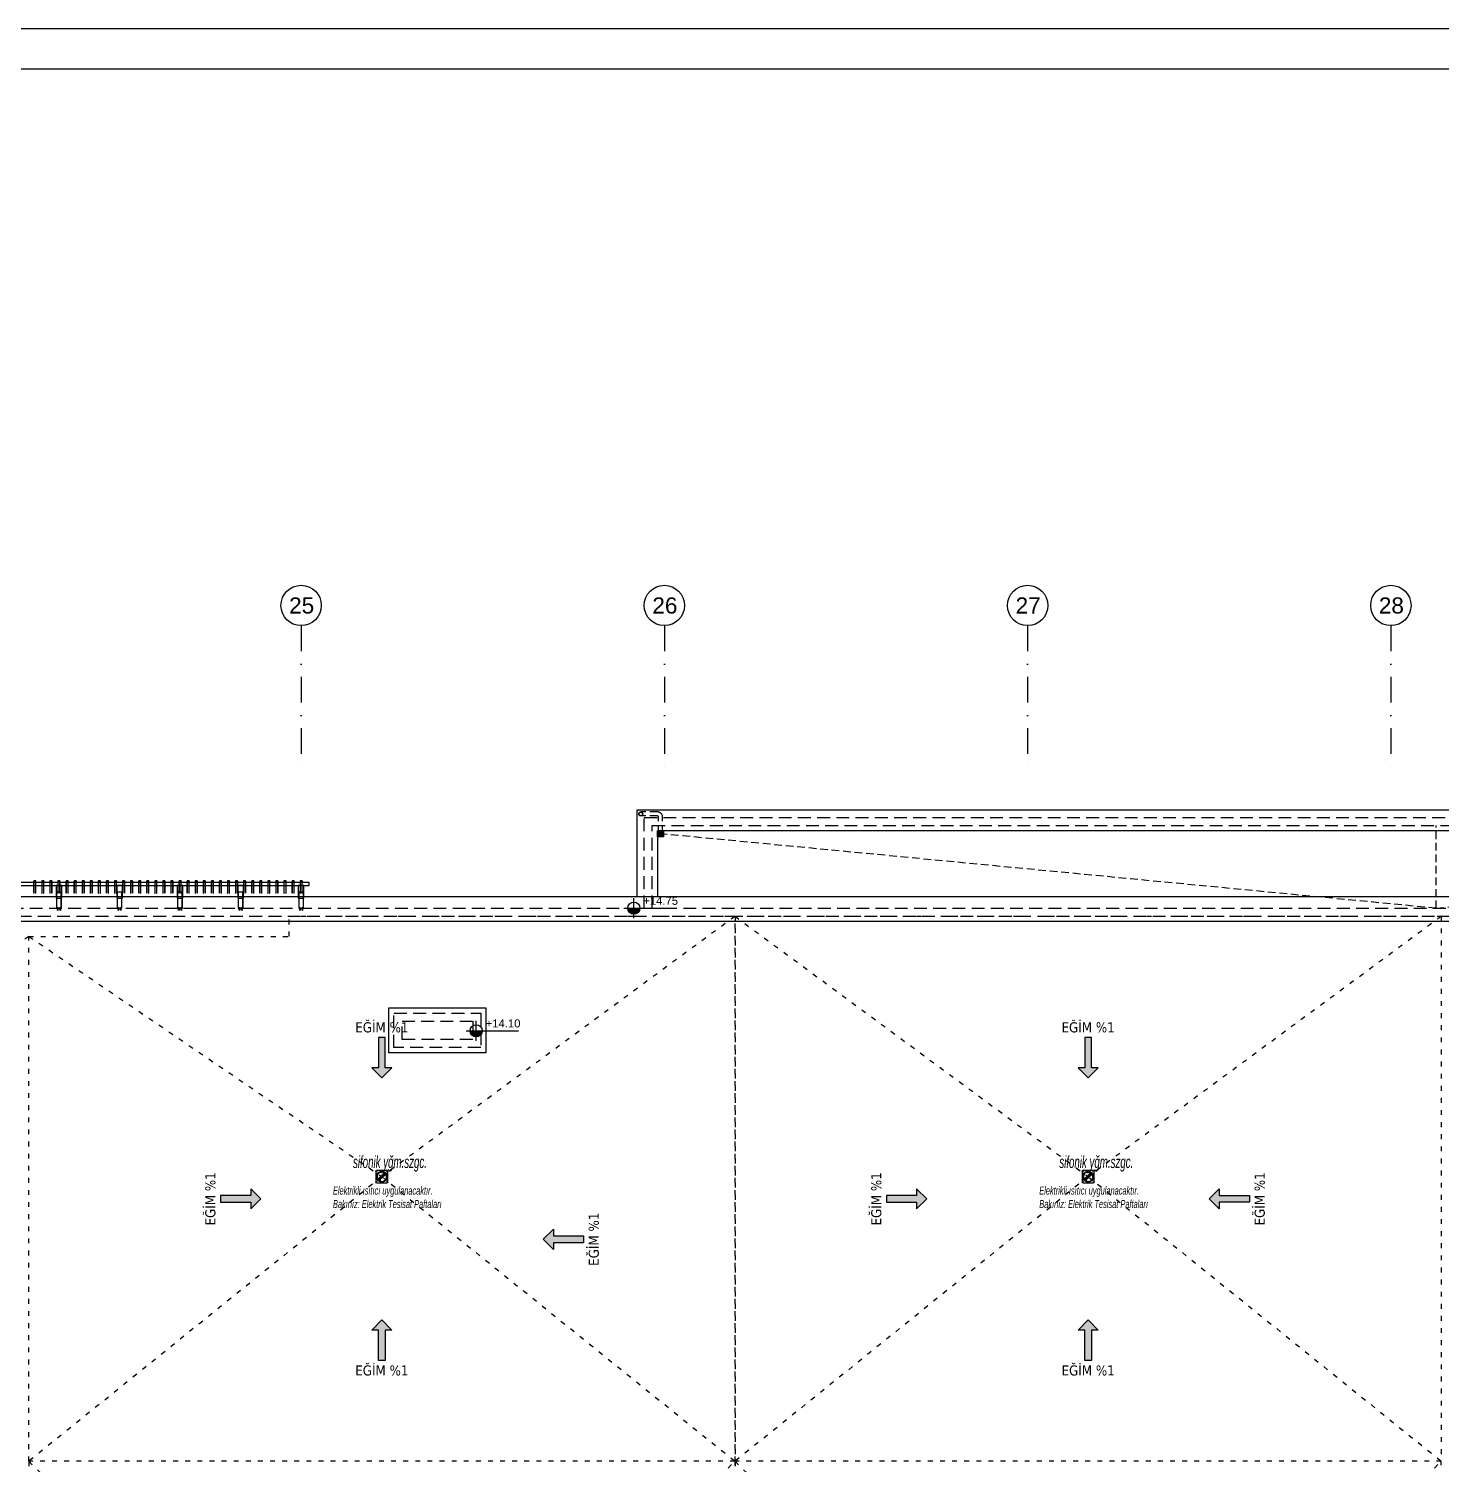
# Model space of a CAD drawing. Header units: centimetres. Extents: x 372964 to 529194, y 28783 to 59011.
# Drawn here: x 395525 to 399025, y 35455 to 39011 of the extents above; entities that cross this region are included whole.
import ezdxf
from ezdxf.enums import TextEntityAlignment as Align

# ---------------------------------------------------------------- set-up
doc = ezdxf.new("R2010")
doc.units = ezdxf.units.CM
for name, pattern in [('( Hidden )', [0.375, 0.25, -0.125]), ('ACAD_ISO03W100', [30, 12, -18]), ('DASHDOT', [25.4, 12.7, -6.35, 0, -6.35]), ('HIDDEN', [9.525, 6.35, -3.175])]:
    doc.linetypes.add(name, pattern=pattern)
doc.layers.get('0').update_dxf_attribs({"lineweight": 9})
for name, color, linetype, lineweight in [('0-KRCN-MİMARİ-220526', 8, 'Continuous', 9), ('0-KRCN-SHT-YAZI-ÇAP-PİSSU', 41, 'Continuous', 30), ('0-KRCN-Z-ANTET', 71, 'Continuous', 30), ('GEB-BEZUG', 8, 'Continuous', 25)]:
    doc.layers.add(name, color=color, linetype=linetype, lineweight=lineweight)
for name, color, linetype in [('AS_GOR', 8, 'Continuous'), ('AS_OLC_AKS', 8, 'Continuous'), ('AS_PRFL_CELIK', 8, 'Continuous'), ('AS_SMB_KOT', 8, 'Continuous'), ('AS_TA_HIDDEN', 8, 'HIDDEN'), ('AS_TES_SUZGEC', 171, 'Continuous'), ('AS_YAZI_EGIM', 8, 'Continuous')]:
    doc.layers.add(name, color=color, linetype=linetype)
doc.styles.add('_yazı-50', font='arial.ttf')
doc.styles.add('TAHOMA', font='tahoma.ttf')
doc.styles.add('ÇAP-2', font='ARIALNBI.TTF')

# ---------------------------------------------------------------- blocks, each defined once
blk = doc.blocks.new('axis baloon')
blk.add_circle((0, 0), 50)
at = {"style": '_yazı-50'}
blk.add_attdef('AXE', text='', height=40, dxfattribs=at).set_placement((0, 0), align=Align.MIDDLE_CENTER)
blk = doc.blocks.new('Aks_P')
at = {"layer": 'AS_OLC_AKS', "linetype": 'DASHDOT', "ltscale": 5}
for points in [[(18120, 750), (18120, 400)], [(19020, 750), (19020, 400)], [(19920, 750), (19920, 400)], [(20820, 750), (20820, 400)]]:
    blk.add_lwpolyline(points, dxfattribs=at)
at = {"layer": 'AS_OLC_AKS'}
ref = blk.add_blockref('axis baloon', (18120, 800), dxfattribs=at)
ref.add_attrib('AXE', '25', dxfattribs={"layer": '0', "height": 40, "style": '_yazı-50'}).set_placement((18121.3, 800), align=Align.MIDDLE_CENTER)
ref = blk.add_blockref('axis baloon', (19020, 800), dxfattribs=at)
ref.add_attrib('AXE', '26', dxfattribs={"layer": '0', "height": 40, "style": '_yazı-50'}).set_placement((19021.3, 800), align=Align.MIDDLE_CENTER)
ref = blk.add_blockref('axis baloon', (19920, 800), dxfattribs=at)
ref.add_attrib('AXE', '27', dxfattribs={"layer": '0', "height": 40, "style": '_yazı-50'}).set_placement((19921.3, 800), align=Align.MIDDLE_CENTER)
ref = blk.add_blockref('axis baloon', (20820, 800), dxfattribs=at)
ref.add_attrib('AXE', '28', dxfattribs={"layer": '0', "height": 40, "style": '_yazı-50'}).set_placement((20821.3, 800), align=Align.MIDDLE_CENTER)
blk = doc.blocks.new('celik dikey profil 8x14')
at = {"layer": 'AS_PRFL_CELIK', "transparency": 33554687}
h = blk.add_hatch(dxfattribs=at)
h.set_pattern_fill('STEEL', color=256, scale=0.1, angle=-90)
h.set_pattern_definition([(315, (-91390.32118, 487457.80356), (0.22450640303, 0.22450640303), []), (315, (-91390.16243, 487457.80356), (0.22450640303, 0.22450640303), [])])
h.paths.add_polyline_path([(2, -26.5), (2.5, -26.5), (2.5, 3.5), (-2.5, 3.5), (-2.5, -26.5), (-2, -26.5), (-2, 3), (2, 3)])
at = {"layer": 'AS_PRFL_CELIK'}
blk.add_lwpolyline([(2, -26.5), (2.5, -26.5), (2.5, 3.5), (-2.5, 3.5), (-2.5, -26.5), (-2, -26.5), (-2, 3), (2, 3)], close=True, dxfattribs=at)
blk = doc.blocks.new('celik yatay tasiyici')
at = {"layer": 'AS_PRFL_CELIK'}
blk.add_line((-6, 0.5), (6, 0.5), dxfattribs=at)
for points in [[(7, 56), (-7, 56), (-7, 25), (7, 25)], [(-6, 0), (6, 0), (6, 40), (-6, 40)], [(-2, 0.5), (-4, 0.5), (-4, 0.7), (-2, 0.7)], [(-2.3, 0.7), (-3.7, 0.7), (-3.7, 1.5), (-2.3, 1.5)], [(-2.5, 0.5), (-2.5, -4.5), (-3.5, -4.5), (-3.5, 0.5)], [(4, 0.5), (2, 0.5), (2, 0.7), (4, 0.7)], [(3.7, 0.7), (2.3, 0.7), (2.3, 1.5), (3.7, 1.5)], [(3.5, 0.5), (3.5, -4.5), (2.5, -4.5), (2.5, 0.5)]]:
    blk.add_lwpolyline(points, close=True, dxfattribs=at)
blk.add_lwpolyline([(5.5, 0.5), (5.5, 40)], dxfattribs=at)
at = {"layer": 'AS_PRFL_CELIK', "linetype": '( Hidden )'}
for points in [[(-3, 2.5), (-3, -6.5)], [(3, 2.5), (3, -6.5)]]:
    blk.add_lwpolyline(points, dxfattribs=at)
blk = doc.blocks.new('celik cephe sistem plan')
at = {"layer": 'AS_PRFL_CELIK'}
blk.add_lwpolyline([(-20, 64), (-20, 56), (3620, 56), (3620, 64)], close=True, dxfattribs=at)
for name, p in [('celik dikey profil 8x14', (2940, 64)), ('celik dikey profil 8x14', (2960, 64)), ('celik dikey profil 8x14', (2980, 64)), ('celik yatay tasiyici', (3000, 0)), ('celik dikey profil 8x14', (3000, 64)), ('celik dikey profil 8x14', (3020, 64)), ('celik dikey profil 8x14', (3040, 64)), ('celik dikey profil 8x14', (3060, 64)), ('celik dikey profil 8x14', (3080, 64)), ('celik dikey profil 8x14', (3100, 64)), ('celik dikey profil 8x14', (3120, 64)), ('celik dikey profil 8x14', (3140, 64)), ('celik yatay tasiyici', (3150, 0)), ('celik dikey profil 8x14', (3160, 64)), ('celik dikey profil 8x14', (3180, 64)), ('celik dikey profil 8x14', (3200, 64)), ('celik dikey profil 8x14', (3220, 64)), ('celik dikey profil 8x14', (3240, 64)), ('celik dikey profil 8x14', (3260, 64)), ('celik dikey profil 8x14', (3280, 64)), ('celik yatay tasiyici', (3300, 0)), ('celik dikey profil 8x14', (3300, 64)), ('celik dikey profil 8x14', (3320, 64)), ('celik dikey profil 8x14', (3340, 64)), ('celik dikey profil 8x14', (3360, 64)), ('celik dikey profil 8x14', (3380, 64)), ('celik dikey profil 8x14', (3400, 64)), ('celik dikey profil 8x14', (3420, 64)), ('celik dikey profil 8x14', (3440, 64)), ('celik yatay tasiyici', (3450, 0)), ('celik dikey profil 8x14', (3460, 64)), ('celik dikey profil 8x14', (3480, 64)), ('celik dikey profil 8x14', (3500, 64)), ('celik dikey profil 8x14', (3520, 64)), ('celik dikey profil 8x14', (3540, 64)), ('celik dikey profil 8x14', (3560, 64)), ('celik dikey profil 8x14', (3580, 64)), ('celik yatay tasiyici', (3600, 0)), ('celik dikey profil 8x14', (3600, 64))]:
    blk.add_blockref(name, p, dxfattribs=at)
blk = doc.blocks.new('STR_R')
at = {"layer": 'AS_TA_HIDDEN', "linetype": 'HIDDEN', "ltscale": 5}
for points in [[(18850, 50), (18850, 275), (22775, 275), (22775, -750), (22550, -750)], [(18870, 50), (18870, 255), (22755, 255), (22755, -730), (22550, -730)], [(13840, -225), (14375, -225), (14375, 50), (22550, 50)], [(13840, -245), (14395, -245), (14395, 30), (22530, 30), (22530, -1320)]]:
    blk.add_lwpolyline(points, dxfattribs=at)
for points in [[(18230, -210), (18445, -210), (18445, -295), (18230, -295)], [(18250, -230), (18425, -230), (18425, -275), (18250, -275)]]:
    blk.add_lwpolyline(points, close=True, dxfattribs=at)
at = {"layer": 'AS_PRFL_CELIK'}
blk.add_blockref('celik cephe sistem plan', (14400, 50), dxfattribs=at)
blk = doc.blocks.new('OPK-03-1_RD')
at = {"layer": 'AS_GOR'}
for points in [[(22578, -768), (22793, -768), (22793, 293), (18832, 293), (18832, 78)], [(22578, -717), (22742, -717), (22742, 242), (18883, 242), (18883, 78)], [(22578, -1295), (22578, 78), (14347, 78), (14347, -197), (13868, -197)], [(22517, -1295), (22517, 17), (14408, 17), (14408, -258), (13868, -258)]]:
    blk.add_lwpolyline(points, dxfattribs=at)
blk.add_lwpolyline([(18217, -197), (18458, -197), (18458, -308), (18217, -308)], close=True, dxfattribs=at)
blk.add_blockref('STR_R', (0, 0))
at = {"layer": 'AS_OLC_AKS'}
blk.add_blockref('Aks_P', (-120, 0), dxfattribs=at)
blk = doc.blocks.new('Einfügepunkt')
at = {"layer": 'GEB-BEZUG'}
for p, q in [((-1, -1), (1, 1)), ((-1, 1), (1, -1))]:
    blk.add_line(p, q, dxfattribs=at)
blk = doc.blocks.new('sifonik-suzgec')
at = {"layer": 'AS_TES_SUZGEC', "ltscale": 25}
for p, q in [((-15, 13), (-13, 15)), ((-15, 13), (-15, -13)), ((-12.9, 0.2), (-13.1, 0)), ((13, 15), (-13, 15)), ((-12.9, 0.2), (-12.2, 0.2)), ((-12.4, 3.5), (-12.6, 3.4)), ((-12.6, 3.4), (-12.5, 3.2)), ((-12.6, 3.4), (-11.9, 3.2)), ((-12.5, 3.2), (-11.8, 3)), ((-12.4, 3.5), (-11.7, 3.3)), ((-12.3, 0), (-12.2, 0.2)), ((-12.2, 0.2), (-11.8, 0.2)), ((-11.9, 3.2), (-11.7, 3.3)), ((-11.8, 3), (-11.9, 3.2)), ((-11.4, 2.9), (-11.8, 3)), ((-11.7, 3.3), (-11.3, 3.2)), ((-10.5, 1.6), (-11.7, 1.7)), ((-11.7, 1.4), (-10.6, 1.2)), ((-11.1, 6.6), (-11.3, 6.5)), ((-11.3, 6.5), (-11.3, 6.3)), ((-11.3, 6.5), (-10.7, 6.2)), ((-11.3, 6.3), (-10.6, 5.9)), ((-11.1, 6.6), (-10.4, 6.2)), ((-11, 4.3), (-9.9, 3.9)), ((-9.8, 4.2), (-10.8, 4.7)), ((-10.7, 6.2), (-10.4, 6.2)), ((-10.6, 5.9), (-10.7, 6.2)), ((-10.3, 5.7), (-10.6, 5.9)), ((-10.6, 1.2), (-10.5, 1.6)), ((-10.4, 6.2), (-10.1, 6.1)), ((-9.9, 3.9), (-9.8, 4.2)), ((-9.5, 7), (-8.5, 6.3)), ((-8.3, 6.6), (-9.3, 7.3)), ((-9.2, 9.2), (-9.2, 9)), ((-9, 9.2), (-9.2, 9.2)), ((-9.2, 9.2), (-8.7, 8.7)), ((-9.2, 9), (-8.7, 8.5)), ((-9, 9.2), (-8.5, 8.7)), ((-8.7, 8.7), (-8.5, 8.7)), ((-8.7, 8.5), (-8.7, 8.7)), ((-8.5, 8.2), (-8.7, 8.5)), ((-8.5, 8.7), (-8.2, 8.5)), ((-8.5, 6.3), (-8.3, 6.6)), ((-7.3, 9.3), (-6.6, 8.3)), ((-6.3, 8.5), (-7, 9.5)), ((-6.5, 11.3), (-6.6, 11.1)), ((-6.6, 11.1), (-6.2, 10.4)), ((-6.6, 8.3), (-6.3, 8.5)), ((-6.5, 11.3), (-6.2, 10.7)), ((-6.3, 11.3), (-6.5, 11.3)), ((-6.3, 11.3), (-5.9, 10.6)), ((-6.2, 10.7), (-5.9, 10.6)), ((-6.2, 10.4), (-6.2, 10.7)), ((-6.1, 10.1), (-6.2, 10.4)), ((-5.9, 10.6), (-5.7, 10.3)), ((-4.7, 10.8), (-4.2, 9.8)), ((-3.9, 9.9), (-4.3, 11)), ((-4.2, 9.8), (-3.9, 9.9)), ((-3.4, 12.6), (-3.5, 12.4)), ((-3.5, 12.4), (-3.3, 11.7)), ((-3.4, 12.6), (-3.2, 11.9)), ((-3.2, 12.5), (-3.4, 12.6)), ((-3.3, 11.7), (-3.2, 11.9)), ((-3.2, 11.3), (-3.3, 11.7)), ((-0.6, 0.6), (-3.3, -1.2)), ((-3.3, -1.3), (-0.5, 0.5)), ((-3.2, 12.5), (-3, 11.8)), ((-3.2, 11.9), (-3, 11.8)), ((-3, 11.8), (-2.9, 11.4)), ((-1.7, 11.7), (-1.6, 10.5)), ((-1.6, 10.5), (-1.2, 10.6)), ((-1.2, 10.6), (-1.4, 11.7)), ((1.8, 4.2), (-0.6, 0.6)), ((-0.6, 0.6), (-0.5, 0.5)), ((-0.5, 0.5), (1.8, 4.1)), ((-0.5, 0.5), (0, 0)), ((0, 13.1), (-0.2, 12.9)), ((-0.2, 12.9), (-0.2, 12.2)), ((-0.2, 12.2), (0, 12.3)), ((-0.2, 11.8), (-0.2, 12.2)), ((0, 13.1), (0, 12.3)), ((0.2, 12.9), (0, 13.1)), ((0, 12.3), (0.2, 12.2)), ((0, 0), (2.6, 2.6)), ((0, 0), (0, 0.2)), ((0.2, 12.9), (0.2, 12.2)), ((0.2, 12.2), (0.2, 11.8)), ((3.3, 1.3), (0.5, -0.5)), ((0.6, -0.6), (3.3, 1.2)), ((1.4, 11.7), (1.2, 10.6)), ((1.2, 10.6), (1.6, 10.5)), ((1.6, 10.5), (1.7, 11.7)), ((1.9, 4.3), (1.8, 4.2)), ((1.8, 4.2), (1.8, 4.1)), ((1.8, 4.2), (1.8, 4.2)), ((1.8, 4.1), (1.8, 4.2)), ((2.6, 2.6), (1.8, 4.2)), ((1.8, 4.1), (2.6, 2.6)), ((3.8, 7.3), (1.9, 4.3)), ((1.9, 4.3), (3.9, 7.2)), ((1.9, 4.2), (1.9, 4.3)), ((1.9, 4.3), (1.9, 4.2)), ((1.9, 4.3), (1.9, 4.3)), ((2.7, 2.7), (1.9, 4.3)), ((1.9, 4.2), (2.7, 2.7)), ((2.6, 2.6), (2.6, 2.6)), ((2.6, 2.6), (2.6, 2.6)), ((2.6, 2.6), (3.3, 1.3)), ((3.3, 1.3), (2.6, 2.6)), ((2.7, 2.7), (7.7, 7.7)), ((2.7, 2.7), (2.7, 2.7)), ((2.7, 2.7), (2.7, 2.7)), ((2.7, 2.7), (3.4, 1.4)), ((3.4, 1.4), (2.7, 2.7)), ((2.9, 11.4), (3, 11.8)), ((3.2, 12.5), (3, 11.8)), ((3, 11.8), (3.2, 11.9)), ((3.4, 12.6), (3.2, 11.9)), ((3.4, 12.6), (3.2, 12.5)), ((3.2, 11.9), (3.3, 11.7)), ((3.3, 11.7), (3.2, 11.3)), ((3.5, 12.4), (3.3, 11.7)), ((3.3, 1.2), (3.5, 1.3)), ((3.3, 1.3), (3.3, 1.3)), ((3.3, 1.2), (3.3, 1.3)), ((3.3, 1.3), (3.3, 1.2)), ((3.5, 12.4), (3.4, 12.6)), ((7.2, 3.9), (3.4, 1.4)), ((3.4, 1.4), (3.4, 1.4)), ((3.5, 1.3), (3.4, 1.4)), ((3.4, 1.4), (3.5, 1.3)), ((3.5, 1.3), (7.3, 3.8)), ((3.8, 7.3), (4.1, 7.7)), ((4.3, 11), (3.9, 9.9)), ((3.9, 9.9), (4.2, 9.8)), ((4.1, 7.7), (5.7, 10.3)), ((4.2, 9.8), (4.7, 10.8)), ((5.7, 10.3), (5.9, 10.5)), ((6.3, 11.3), (5.9, 10.5)), ((5.9, 10.5), (6.1, 10.6)), ((6.5, 11.3), (6.1, 10.6)), ((6.1, 10.6), (6.2, 10.3)), ((6.2, 10.3), (6.1, 10.1)), ((6.6, 11.1), (6.2, 10.3)), ((6.5, 11.3), (6.3, 11.3)), ((6.6, 11.1), (6.5, 11.3)), ((6.6, 9.8), (6.8, 9.9)), ((7.2, 9.3), (7.4, 9.5)), ((7.7, 4.1), (7.3, 3.8)), ((7.7, 9.2), (7.6, 9.1)), ((7.7, 7.7), (8.6, 8.6)), ((7.7, 4.1), (10.3, 5.7)), ((10.3, 5.8), (7.9, 4.3)), ((8.2, 8.5), (8.4, 8.6)), ((9, 9.2), (8.4, 8.6)), ((8.4, 8.6), (8.6, 8.6)), ((8.6, 8.4), (8.5, 8.2)), ((9.2, 9.2), (8.6, 8.6)), ((9.2, 9), (8.6, 8.4)), ((8.6, 8.6), (8.6, 8.4)), ((9.2, 9.2), (9, 9.2)), ((9.1, 7.6), (9.2, 7.7)), ((9.2, 9), (9.2, 9.2)), ((9.3, 7.2), (9.5, 7.4)), ((9.9, 6.8), (9.8, 6.6)), ((10.1, 6.1), (10.3, 6.2)), ((11.1, 6.6), (10.3, 6.2)), ((10.3, 6.2), (10.6, 6.1)), ((10.5, 6), (10.3, 5.8)), ((10.3, 5.7), (10.5, 5.9)), ((10.3, 5.8), (10.3, 5.7)), ((11.3, 6.3), (10.5, 5.9)), ((10.6, 6.1), (10.5, 6)), ((10.5, 5.9), (10.5, 6)), ((11.3, 6.5), (10.6, 6.1)), ((11.3, 6.5), (11.1, 6.6)), ((11.3, 6.3), (11.3, 6.5)), ((11.7, 3.3), (11.3, 3.2)), ((11.4, 2.9), (11.8, 3)), ((12.4, 3.5), (11.7, 3.3)), ((11.9, 3.2), (11.7, 3.3)), ((11.8, 3), (11.9, 3.2)), ((12.5, 3.2), (11.8, 3)), ((12.2, 0.2), (11.8, 0.2)), ((12.6, 3.4), (11.9, 3.2)), ((12.3, 0), (12.2, 0.2)), ((12.9, 0.2), (12.2, 0.2)), ((12.6, 3.4), (12.4, 3.5)), ((12.5, 3.2), (12.6, 3.4)), ((13.1, 0), (12.9, 0.2)), ((13, 15), (15, 13)), ((15, -13), (15, 13)), ((-13, -15), (-15, -13)), ((-13.1, 0), (-12.9, -0.2)), ((-13.1, 0), (-12.3, 0)), ((-13, -15), (13, -15)), ((-12.9, -0.2), (-12.2, -0.2)), ((-12.5, -3.2), (-12.6, -3.4)), ((-12.6, -3.4), (-11.9, -3.2)), ((-12.6, -3.4), (-12.4, -3.5)), ((-12.5, -3.2), (-11.8, -3)), ((-12.4, -3.5), (-11.7, -3.3)), ((-12.2, -0.2), (-12.3, 0)), ((-11.8, -0.2), (-12.2, -0.2)), ((-11.9, -3.2), (-11.8, -3)), ((-11.7, -3.3), (-11.9, -3.2)), ((-11.8, -3), (-11.4, -2.9)), ((-10.6, -1.2), (-11.7, -1.4)), ((-11.7, -1.7), (-10.5, -1.6)), ((-11.3, -3.2), (-11.7, -3.3)), ((-11.3, -6.3), (-10.5, -5.9)), ((-11.3, -6.5), (-10.6, -6.1)), ((-11.3, -6.3), (-11.3, -6.5)), ((-11.3, -6.5), (-11.1, -6.6)), ((-11.1, -6.6), (-10.3, -6.2)), ((-9.9, -3.9), (-11, -4.3)), ((-10.8, -4.7), (-9.8, -4.2)), ((-10.5, -1.6), (-10.6, -1.2)), ((-10.6, -6.1), (-10.5, -5.9)), ((-10.3, -6.2), (-10.6, -6.1)), ((-10.5, -5.9), (-10.3, -5.7)), ((-10.3, -5.7), (-7.7, -4.1)), ((-10.1, -6.1), (-10.3, -6.2)), ((-9.8, -4.2), (-9.9, -3.9)), ((-9.9, -6.8), (-9.8, -6.6)), ((-9.3, -7.2), (-9.5, -7.4)), ((-9.1, -7.6), (-9.2, -7.7)), ((-9.2, -9), (-8.6, -8.4)), ((-9.2, -9.2), (-8.6, -8.6)), ((-9.2, -9), (-9.2, -9.2)), ((-9.2, -9.2), (-9, -9.2)), ((-9, -9.2), (-8.4, -8.6)), ((-8.6, -8.6), (-7.7, -7.7)), ((-8.6, -8.4), (-8.5, -8.2)), ((-8.6, -8.6), (-8.6, -8.4)), ((-8.4, -8.6), (-8.6, -8.6)), ((-8.2, -8.5), (-8.4, -8.6)), ((-7.7, -7.7), (-2.7, -2.7)), ((-7.7, -4.1), (-7.3, -3.8)), ((-7.7, -9.2), (-7.6, -9.1)), ((-7.2, -9.3), (-7.4, -9.5)), ((-3.5, -1.3), (-7.3, -3.8)), ((-7.3, -3.9), (-3.4, -1.4)), ((-6.6, -9.8), (-6.8, -9.9)), ((-6.6, -11.1), (-6.2, -10.3)), ((-6.6, -11.1), (-6.5, -11.3)), ((-6.5, -11.3), (-6.1, -10.6)), ((-6.5, -11.3), (-6.3, -11.3)), ((-6.3, -11.3), (-5.9, -10.5)), ((-6.2, -10.3), (-6.1, -10.1)), ((-6.1, -10.6), (-6.2, -10.3)), ((-6, -10.5), (-6.1, -10.6)), ((-5.8, -10.3), (-6, -10.5)), ((-6, -10.5), (-5.9, -10.5)), ((-5.9, -10.5), (-5.7, -10.3)), ((-4.3, -7.9), (-5.8, -10.3)), ((-5.7, -10.3), (-5.8, -10.3)), ((-5.7, -10.3), (-4.1, -7.7)), ((-3.8, -7.3), (-4.1, -7.7)), ((-1.9, -4.3), (-3.9, -7.3)), ((-3.8, -7.3), (-1.9, -4.3)), ((-3.3, -1.2), (-3.5, -1.3)), ((-3.5, -1.3), (-3.4, -1.4)), ((-3.4, -1.4), (-3.5, -1.3)), ((-3.5, -12.4), (-3.3, -11.7)), ((-3.5, -12.4), (-3.4, -12.6)), ((-3.4, -1.4), (-3.4, -1.4)), ((-2.7, -2.7), (-3.4, -1.4)), ((-3.4, -1.4), (-2.7, -2.7)), ((-3.4, -12.6), (-3.2, -11.9)), ((-3.4, -12.6), (-3.2, -12.5)), ((-3.3, -1.3), (-3.3, -1.2)), ((-3.3, -1.2), (-3.3, -1.3)), ((-3.3, -1.3), (-3.3, -1.3)), ((-2.6, -2.6), (-3.3, -1.3)), ((-3.3, -1.3), (-2.6, -2.6)), ((-3.2, -11.3), (-3.3, -11.7)), ((-3.3, -11.7), (-3.2, -11.9)), ((-3.2, -11.9), (-3, -11.8)), ((-3.2, -12.5), (-3, -11.8)), ((-3, -11.8), (-2.9, -11.4)), ((-2.7, -2.7), (-2.7, -2.7)), ((-2.7, -2.7), (-1.9, -4.3)), ((-1.9, -4.2), (-2.7, -2.7)), ((-2.7, -2.7), (-2.7, -2.7)), ((-2.6, -2.6), (0, 0)), ((-2.6, -2.6), (-2.6, -2.6)), ((-2.6, -2.6), (-1.8, -4.2)), ((-1.8, -4.1), (-2.6, -2.6)), ((-2.6, -2.6), (-2.6, -2.6)), ((-1.9, -4.3), (-1.8, -4.2)), ((-1.9, -4.2), (-1.9, -4.3)), ((-1.9, -4.3), (-1.9, -4.2)), ((-1.9, -4.3), (-1.9, -4.3)), ((0.5, -0.5), (-1.8, -4.1)), ((-1.8, -4.2), (0.6, -0.6)), ((-1.8, -4.2), (-1.8, -4.1)), ((-1.8, -4.1), (-1.8, -4.2)), ((-1.8, -4.2), (-1.8, -4.2)), ((0, 0), (-0.3, 0)), ((-0.2, -11.8), (-0.2, -12.2)), ((-0.2, -12.2), (0, -12.3)), ((-0.2, -12.9), (-0.2, -12.2)), ((-0.2, -12.9), (0, -13.1)), ((0, 0), (0.5, -0.5)), ((0, 0), (0.2, 0)), ((0, 0), (0, -0.3)), ((0, -12.3), (0.2, -12.2)), ((0, -13.1), (0, -12.3)), ((0, -13.1), (0.2, -12.9)), ((0.2, -12.2), (0.2, -11.8)), ((0.2, -12.9), (0.2, -12.2)), ((0.6, -0.6), (0.5, -0.5)), ((2.9, -11.4), (3, -11.8)), ((3, -11.8), (3.2, -11.9)), ((3.2, -12.5), (3, -11.8)), ((3.3, -11.7), (3.2, -11.3)), ((3.2, -11.9), (3.3, -11.7)), ((3.4, -12.6), (3.2, -11.9)), ((3.2, -12.5), (3.4, -12.6)), ((3.5, -12.4), (3.3, -11.7)), ((3.4, -12.6), (3.5, -12.4)), ((5.7, -10.3), (5.9, -10.6)), ((5.9, -10.6), (6.2, -10.7)), ((6.3, -11.3), (5.9, -10.6)), ((6.2, -10.4), (6.1, -10.1)), ((6.2, -10.7), (6.2, -10.4)), ((6.6, -11.1), (6.2, -10.4)), ((6.5, -11.3), (6.2, -10.7)), ((6.3, -11.3), (6.5, -11.3)), ((6.5, -11.3), (6.6, -11.1)), ((8.2, -8.5), (8.5, -8.7)), ((8.7, -8.5), (8.5, -8.2)), ((8.5, -8.7), (8.7, -8.7)), ((9, -9.2), (8.5, -8.7)), ((8.7, -8.7), (8.7, -8.5)), ((9.2, -9), (8.7, -8.5)), ((9.2, -9.2), (8.7, -8.7)), ((9, -9.2), (9.2, -9.2)), ((9.2, -9.2), (9.2, -9)), ((10.1, -6.1), (10.4, -6.2)), ((10.6, -5.9), (10.3, -5.7)), ((10.4, -6.2), (10.7, -6.2)), ((11.1, -6.6), (10.4, -6.2)), ((10.7, -6.2), (10.6, -5.9)), ((11.3, -6.3), (10.6, -5.9)), ((11.3, -6.5), (10.7, -6.2)), ((11.1, -6.6), (11.3, -6.5)), ((11.3, -3.2), (11.7, -3.3)), ((11.3, -6.5), (11.3, -6.3)), ((11.8, -3), (11.4, -2.9)), ((11.7, -3.3), (11.9, -3.2)), ((12.4, -3.5), (11.7, -3.3)), ((11.8, -0.2), (12.2, -0.2)), ((11.9, -3.2), (11.8, -3)), ((12.5, -3.2), (11.8, -3)), ((12.6, -3.4), (11.9, -3.2)), ((12.2, -0.2), (12.3, 0)), ((12.9, -0.2), (12.2, -0.2)), ((13.1, 0), (12.3, 0)), ((12.4, -3.5), (12.6, -3.4)), ((12.6, -3.4), (12.5, -3.2)), ((12.9, -0.2), (13.1, 0)), ((15, -13), (13, -15))]:
    blk.add_line(p, q, dxfattribs=at)
for centre, radius in [((0, 0), 13.1), ((-12.5, 12.5), 0.3), ((12.5, 12.5), 0.3), ((-12.5, -12.5), 0.3), ((12.5, -12.5), 0.3)]:
    blk.add_circle(centre, radius, dxfattribs=at)
for centre, radius, start, end in [((0, 0), 12.9, 165.8007, 179.1993), ((0, 0), 12.6, 165.8198, 179.1802), ((0, 0), 12.9, 150.8007, 164.1993), ((0, 0), 12.6, 150.8198, 164.1802), ((0, 0), 12.1, 165.8539, 179.1461), ((0, 0), 12, 165.8607, 179.1393), ((0, 0), 11.8, 165.8753, 179.1247), ((0, 0), 11.8, 171.6247, 173.3753), ((0, 0), 12.1, 150.8539, 164.1461), ((0, 0), 12, 150.8607, 164.1393), ((0, 0), 11.8, 150.8753, 164.1247), ((0, 0), 12.9, 135.8007, 149.1993), ((0, 0), 11.8, 156.6247, 158.3753), ((0, 0), 12.6, 135.8198, 149.1802), ((0, 0), 12.1, 135.8539, 149.1461), ((0, 0), 12, 135.8607, 149.1393), ((0, 0), 11.8, 135.8753, 149.1247), ((0, 0), 11.8, 141.6247, 143.3753), ((0, 0), 12.9, 120.8007, 134.1993), ((0, 0), 12.6, 120.8198, 134.1802), ((0, 0), 12.1, 120.8539, 134.1461), ((0, 0), 12, 120.8607, 134.1393), ((0, 0), 11.8, 120.8753, 134.1247), ((0, 0), 11.8, 126.6247, 128.3753), ((0, 0), 12.9, 105.8007, 119.1993), ((0, 0), 12.6, 105.8198, 119.1802), ((0, 0), 12.1, 105.8539, 119.1461), ((0, 0), 12, 105.8607, 119.1393), ((0, 0), 11.8, 105.8753, 119.1247), ((0, 0), 11.8, 111.6247, 113.3753), ((0, 0), 12.9, 90.8007, 104.1993), ((0, 0), 12.6, 90.8198, 104.1802), ((0, 0), 12.1, 90.8539, 104.1461), ((0, 0), 12, 90.8607, 104.1393), ((0, 0), 11.8, 90.8753, 104.1247), ((0, 0), 11.8, 96.6247, 98.3753), ((0, 0), 12.9, 75.8007, 89.1993), ((0, 0), 12.6, 75.8198, 89.1802), ((0, 0), 12.1, 75.8539, 89.1461), ((0, 0), 12, 75.8607, 89.1393), ((0, 0), 11.8, 75.8753, 89.1247), ((0, 0), 11.8, 81.6247, 83.3753), ((0, 0), 11.8, 60.8753, 74.1247), ((0, 0), 12.1, 60.8539, 74.1461), ((0, 0), 12, 60.8607, 74.1393), ((0, 0), 12.6, 60.8198, 74.1802), ((0, 0), 12.9, 60.8007, 74.1993), ((5.9, 5.9), 2.58, 45, 135.7807), ((0, 0), 11.8, 66.6247, 68.3753), ((0, 0), 11.8, 45.8753, 59.1247), ((0, 0), 12.1, 45.8539, 59.1461), ((0, 0), 12, 55.6693, 59.1393), ((0, 0), 12.6, 45.8198, 59.1802), ((0, 0), 12.9, 45.8007, 59.1993), ((0, 0), 12, 52.1808, 55.6693), ((0, 0), 12, 45.8607, 50.069), ((5.9, 5.9), 2.58, 321.1789, 45), ((5.9, 5.9), 2.58, 314.2193, 321.1789), ((0, 0), 11.8, 30.8753, 44.1247), ((0, 0), 12, 39.931, 44.1393), ((0, 0), 12.1, 30.8539, 44.1461), ((0, 0), 12.6, 30.8198, 44.1802), ((0, 0), 12.9, 30.8007, 44.1993), ((0, 0), 12, 34.3307, 37.8192), ((0, 0), 12, 30.8607, 34.3307), ((0, 0), 11.8, 15.8753, 29.1247), ((0, 0), 12, 15.8607, 29.1393), ((0, 0), 12.1, 15.8539, 29.1461), ((0, 0), 12.6, 15.8198, 29.1802), ((0, 0), 12.9, 15.8007, 29.1993), ((0, 0), 11.8, 0.8753, 14.1247), ((0, 0), 12, 0.8607, 14.1393), ((0, 0), 12.1, 0.8539, 14.1461), ((0, 0), 12.6, 0.8198, 14.1802), ((0, 0), 12.9, 0.8007, 14.1993), ((0, 0), 12.9, 180.8007, 194.1993), ((0, 0), 12.6, 180.8198, 194.1802), ((0, 0), 12.9, 195.8007, 209.1993), ((0, 0), 12.1, 180.8539, 194.1461), ((0, 0), 12.6, 195.8198, 209.1802), ((0, 0), 12, 180.8607, 194.1393), ((0, 0), 11.8, 180.8753, 194.1247), ((0, 0), 11.8, 186.6247, 188.3753), ((0, 0), 12.1, 195.8539, 209.1461), ((0, 0), 12, 195.8607, 209.1393), ((0, 0), 11.8, 195.8753, 209.1247), ((0, 0), 12.9, 210.8007, 224.1993), ((0, 0), 11.8, 201.6247, 203.3753), ((0, 0), 12.6, 210.8198, 224.1802), ((0, 0), 12.1, 210.8539, 224.1461), ((0, 0), 12, 210.8607, 214.3307), ((0, 0), 11.8, 210.8753, 224.1247), ((0, 0), 12, 214.3307, 217.8192), ((0, 0), 12, 219.931, 224.1393), ((0, 0), 12.9, 225.8007, 239.1993), ((0, 0), 12.6, 225.8198, 239.1802), ((-5.9, -5.9), 2.58, 134.2193, 225), ((0, 0), 12, 225.8607, 230.069), ((0, 0), 12.1, 225.8539, 239.1461), ((0, 0), 11.8, 225.8753, 239.1247), ((-5.9, -5.9), 2.58, 225, 308.8211), ((0, 0), 12, 232.1808, 235.6693), ((0, 0), 12, 235.6693, 239.1393), ((0, 0), 12.9, 240.8007, 254.1993), ((0, 0), 12.6, 240.8198, 254.1802), ((0, 0), 12.1, 240.8539, 254.1461), ((0, 0), 12, 240.8607, 254.1393), ((0, 0), 11.8, 240.8753, 254.1247), ((-5.9, -5.9), 2.58, 308.8211, 315.7807), ((0, 0), 12.9, 255.8007, 269.1993), ((0, 0), 12.6, 255.8198, 269.1802), ((0, 0), 12.1, 255.8539, 269.1461), ((0, 0), 11.8, 255.8753, 269.1247), ((0, 0), 12, 255.8607, 269.1393), ((0, 0), 11.8, 270.8753, 284.1247), ((0, 0), 12, 270.8607, 284.1393), ((0, 0), 12.1, 270.8539, 284.1461), ((0, 0), 12.6, 270.8198, 284.1802), ((0, 0), 12.9, 270.8007, 284.1993), ((0, 0), 11.8, 285.8753, 299.1247), ((0, 0), 12, 285.8607, 299.1393), ((0, 0), 12.1, 285.8539, 299.1461), ((0, 0), 12.6, 285.8198, 299.1802), ((0, 0), 12.9, 285.8007, 299.1993), ((0, 0), 11.8, 300.8753, 314.1247), ((0, 0), 12, 300.8607, 314.1393), ((0, 0), 12.1, 300.8539, 314.1461), ((0, 0), 12.6, 300.8198, 314.1802), ((0, 0), 12.9, 300.8007, 314.1993), ((0, 0), 11.8, 315.8753, 329.1247), ((0, 0), 12, 315.8607, 329.1393), ((0, 0), 12.1, 315.8539, 329.1461), ((0, 0), 12.6, 315.8198, 329.1802), ((0, 0), 12.9, 315.8007, 329.1993), ((0, 0), 11.8, 330.8753, 344.1247), ((0, 0), 12, 330.8607, 344.1393), ((0, 0), 12.1, 330.8539, 344.1461), ((0, 0), 12.6, 330.8198, 344.1802), ((0, 0), 12.9, 330.8007, 344.1993), ((0, 0), 11.8, 345.8753, 359.1247), ((0, 0), 12, 345.8607, 359.1393), ((0, 0), 12.1, 345.8539, 359.1461), ((0, 0), 12.6, 345.8198, 359.1802), ((0, 0), 12.9, 345.8007, 359.1993)]:
    blk.add_arc(centre, radius, start, end, dxfattribs=at)
for points, knots in [([(7.7, 7.7), (7.6, 7.8), (7.5, 7.9), (7.1, 8.2), (6.8, 8.3), (6.2, 8.4), (5.9, 8.5), (5.6, 8.4), (5.4, 8.4), (5.2, 8.3), (4.7, 8.2), (4.6, 8.1), (4.3, 7.9), (4.1, 7.7), (3.9, 7.5), (3.9, 7.4), (3.8, 7.3)], [-0.783062, -0.783062, -0.783062, -0.783062, -0.634163, -0.634163, -0.192454, -0.192454, 0.106051, 0.106051, 0.106051, 0.404556, 0.404556, 0.625445, 0.625445, 0.846335, 0.846335, 0.994853, 0.994853, 0.994853, 0.994853]), ([(3.8, 7.3), (3.8, 7.3), (3.8, 7.3), (3.8, 7.3), (3.8, 7.3), (3.8, 7.3)], [0.994853329, 0.994853329, 0.994853329, 0.994853329, 0.995833954, 0.995833954, 0.996814579, 0.996814579, 0.996814579, 0.996814579]), ([(3.9, 7.3), (3.9, 7.4), (4, 7.5), (4.2, 7.7), (4.3, 7.8), (4.6, 8), (4.8, 8.1), (5.2, 8.3), (5.4, 8.3), (5.7, 8.4), (5.9, 8.4), (6.1, 8.4), (6.7, 8.3), (7.1, 8.1), (7.5, 7.8), (7.6, 7.7), (7.7, 7.7)], [-0.994853, -0.994853, -0.994853, -0.994853, -0.846335, -0.846335, -0.625445, -0.625445, -0.404556, -0.404556, -0.106051, -0.106051, -0.106051, 0.192454, 0.192454, 0.634163, 0.634163, 0.784802, 0.784802, 0.784802, 0.784802]), ([(3.9, 7.2), (3.9, 7.2), (3.9, 7.2), (3.9, 7.3), (3.9, 7.3), (3.9, 7.3)], [-0.996814579, -0.996814579, -0.996814579, -0.996814579, -0.995833954, -0.995833954, -0.994853329, -0.994853329, -0.994853329, -0.994853329]), ([(7.7, 7.7), (7.7, 7.6), (7.8, 7.5), (8, 7.2), (8.1, 7.1), (8.2, 6.7), (8.3, 6.6), (8.4, 6.1), (8.4, 5.9), (8.4, 5.7), (8.3, 5.4), (8.3, 5.2), (8, 4.6), (7.8, 4.3), (7.5, 4), (7.4, 3.9), (7.3, 3.9)], [2.356791, 2.356791, 2.356791, 2.356791, 2.50743, 2.50743, 2.728284, 2.728284, 2.949139, 2.949139, 3.247644, 3.247644, 3.247644, 3.546149, 3.546149, 3.987927, 3.987927, 4.136446, 4.136446, 4.136446, 4.136446]), ([(7.3, 3.8), (7.4, 3.9), (7.5, 3.9), (7.9, 4.3), (8.1, 4.6), (8.3, 5.2), (8.4, 5.4), (8.4, 5.6), (8.5, 5.9), (8.4, 6.2), (8.4, 6.6), (8.3, 6.8), (8.2, 7.1), (8.1, 7.3), (7.9, 7.5), (7.8, 7.6), (7.7, 7.7)], [-4.136446, -4.136446, -4.136446, -4.136446, -3.987927, -3.987927, -3.546149, -3.546149, -3.247644, -3.247644, -3.247644, -2.949139, -2.949139, -2.728284, -2.728284, -2.50743, -2.50743, -2.358531, -2.358531, -2.358531, -2.358531]), ([(7.7, 7.7), (7.7, 7.7), (7.7, 7.7), (7.7, 7.7), (7.7, 7.7), (7.7, 7.7)], [-0.1161431, -0.1161431, -0.1161431, -0.1161431, -0.0580714, -0.0580714, 0, 0, 0, 0]), ([(-7.3, -3.8), (-7.4, -3.9), (-7.5, -3.9), (-7.9, -4.3), (-8.1, -4.6), (-8.3, -5.2), (-8.4, -5.4), (-8.4, -5.6), (-8.5, -5.9), (-8.4, -6.2), (-8.4, -6.6), (-8.3, -6.8), (-8.2, -7.1), (-8.1, -7.3), (-7.9, -7.5), (-7.8, -7.6), (-7.7, -7.7)], [-4.136446, -4.136446, -4.136446, -4.136446, -3.987927, -3.987927, -3.546149, -3.546149, -3.247644, -3.247644, -3.247644, -2.949139, -2.949139, -2.728284, -2.728284, -2.50743, -2.50743, -2.358531, -2.358531, -2.358531, -2.358531]), ([(-7.7, -7.7), (-7.7, -7.6), (-7.8, -7.5), (-8, -7.2), (-8.1, -7.1), (-8.2, -6.7), (-8.3, -6.6), (-8.4, -6.1), (-8.4, -5.9), (-8.4, -5.7), (-8.3, -5.4), (-8.3, -5.2), (-8, -4.6), (-7.8, -4.3), (-7.5, -4), (-7.4, -3.9), (-7.3, -3.9)], [2.356791, 2.356791, 2.356791, 2.356791, 2.50743, 2.50743, 2.728284, 2.728284, 2.949139, 2.949139, 3.247644, 3.247644, 3.247644, 3.546149, 3.546149, 3.987927, 3.987927, 4.136446, 4.136446, 4.136446, 4.136446]), ([(-7.7, -7.7), (-7.6, -7.8), (-7.5, -7.9), (-7.1, -8.2), (-6.8, -8.3), (-6.2, -8.4), (-5.9, -8.5), (-5.6, -8.4), (-5.4, -8.4), (-5.2, -8.3), (-4.7, -8.2), (-4.6, -8.1), (-4.3, -7.9), (-4.1, -7.7), (-3.9, -7.5), (-3.9, -7.4), (-3.8, -7.3)], [-0.783062, -0.783062, -0.783062, -0.783062, -0.634163, -0.634163, -0.192454, -0.192454, 0.106051, 0.106051, 0.106051, 0.404556, 0.404556, 0.625445, 0.625445, 0.846335, 0.846335, 0.994853, 0.994853, 0.994853, 0.994853]), ([(-3.9, -7.3), (-3.9, -7.4), (-4, -7.5), (-4.2, -7.7), (-4.3, -7.8), (-4.6, -8), (-4.8, -8.1), (-5.2, -8.3), (-5.4, -8.3), (-5.7, -8.4), (-5.9, -8.4), (-6.1, -8.4), (-6.7, -8.3), (-7.1, -8.1), (-7.5, -7.8), (-7.6, -7.7), (-7.7, -7.7)], [-0.994853, -0.994853, -0.994853, -0.994853, -0.846335, -0.846335, -0.625445, -0.625445, -0.404556, -0.404556, -0.106051, -0.106051, -0.106051, 0.192454, 0.192454, 0.634163, 0.634163, 0.784802, 0.784802, 0.784802, 0.784802]), ([(-7.7, -7.7), (-7.7, -7.7), (-7.7, -7.7), (-7.7, -7.7), (-7.7, -7.7), (-7.7, -7.7)], [0, 0, 0, 0, 0.0580714, 0.0580714, 0.1161431, 0.1161431, 0.1161431, 0.1161431]), ([(-3.9, -7.3), (-3.9, -7.3), (-3.9, -7.3), (-3.9, -7.3), (-3.9, -7.3), (-3.9, -7.3)], [-0.996814579, -0.996814579, -0.996814579, -0.996814579, -0.995833954, -0.995833954, -0.994853329, -0.994853329, -0.994853329, -0.994853329]), ([(-3.8, -7.3), (-3.8, -7.3), (-3.8, -7.3), (-3.8, -7.3), (-3.8, -7.3), (-3.8, -7.3)], [0.994853329, 0.994853329, 0.994853329, 0.994853329, 0.995833954, 0.995833954, 0.996814579, 0.996814579, 0.996814579, 0.996814579])]:
    blk.add_open_spline(points, degree=3, knots=knots, dxfattribs=at)
for points in [[(7.3, 3.9), (7.3, 3.9), (7.2, 3.9), (7.2, 3.9)], [(7.3, 3.8), (7.3, 3.8), (7.3, 3.8), (7.3, 3.8)], [(-7.3, -3.8), (-7.3, -3.8), (-7.3, -3.8), (-7.3, -3.8)], [(-7.3, -3.9), (-7.3, -3.9), (-7.3, -3.9), (-7.3, -3.9)]]:
    blk.add_open_spline(points, degree=3, dxfattribs=at)
at = {"ltscale": 25, "xscale": 0.1000000000000008, "yscale": 0.1000000000000008, "zscale": 0.1000000000000008}
blk.add_blockref('Einfügepunkt', (0, 0), dxfattribs=at)
at = {"layer": '0-KRCN-SHT-YAZI-ÇAP-PİSSU', "insert": (-71.5, 51.4), "char_height": 30, "width": 490.477, "attachment_point": 1, "style": 'ÇAP-2'}
blk.add_mtext('{\\W0.7;sifonik yğm.szgc.}', dxfattribs=at)
blk = doc.blocks.new('*U111')
at = {"transparency": 33554559}
blk.add_hatch(color=256, dxfattribs=at).paths.add_polyline_path([(0, 0), (25, -25), (8.5, -25), (8.5, -100), (-8.5, -100), (-8.5, -25), (-25, -25)])
at = {"linetype": 'Continuous'}
blk.add_lwpolyline([(0, 0), (25, -25), (8.5, -25), (8.5, -100), (-8.5, -100), (-8.5, -25), (-25, -25)], close=True, dxfattribs=at)
at = {"linetype": 'Continuous', "style": 'TAHOMA'}
blk.add_attdef('EGIM', text='', height=25, dxfattribs=at).set_placement((0, -125), align=Align.MIDDLE_CENTER)
blk = doc.blocks.new('*U112')
at = {"transparency": 33554559}
blk.add_hatch(color=256, dxfattribs=at).paths.add_polyline_path([(0, 0), (25, 25), (25, 8.5), (100, 8.5), (100, -8.5), (25, -8.5), (25, -25)])
at = {"linetype": 'Continuous'}
blk.add_lwpolyline([(0, 0), (25, 25), (25, 8.5), (100, 8.5), (100, -8.5), (25, -8.5), (25, -25)], close=True, dxfattribs=at)
at = {"linetype": 'Continuous', "style": 'TAHOMA'}
blk.add_attdef('EGIM', text='', height=25, rotation=90, dxfattribs=at).set_placement((125, 0), align=Align.MIDDLE_CENTER)
blk = doc.blocks.new('*U113')
at = {"transparency": 33554559}
blk.add_hatch(color=256, dxfattribs=at).paths.add_polyline_path([(0, 0), (25, 25), (8.5, 25), (8.5, 100), (-8.5, 100), (-8.5, 25), (-25, 25)])
at = {"linetype": 'Continuous'}
blk.add_lwpolyline([(0, 0), (25, 25), (8.5, 25), (8.5, 100), (-8.5, 100), (-8.5, 25), (-25, 25)], close=True, dxfattribs=at)
at = {"linetype": 'Continuous', "style": 'TAHOMA'}
blk.add_attdef('EGIM', text='', height=25, dxfattribs=at).set_placement((0, 125), align=Align.MIDDLE_CENTER)
blk = doc.blocks.new('*U114')
at = {"transparency": 33554559}
blk.add_hatch(color=256, dxfattribs=at).paths.add_polyline_path([(0, 0), (-25, 25), (-25, 8.5), (-100, 8.5), (-100, -8.5), (-25, -8.5), (-25, -25)])
at = {"linetype": 'Continuous'}
blk.add_lwpolyline([(0, 0), (-25, 25), (-25, 8.5), (-100, 8.5), (-100, -8.5), (-25, -8.5), (-25, -25)], close=True, dxfattribs=at)
at = {"linetype": 'Continuous', "style": 'TAHOMA'}
blk.add_attdef('EGIM', text='', height=25, rotation=90, dxfattribs=at).set_placement((-125, 0), align=Align.MIDDLE_CENTER)
blk = doc.blocks.new('*U115')
at = {"transparency": 33554559}
blk.add_hatch(color=256, dxfattribs=at).paths.add_polyline_path([(0, 0), (25, -25), (8.5, -25), (8.5, -100), (-8.5, -100), (-8.5, -25), (-25, -25)])
at = {"linetype": 'Continuous'}
blk.add_lwpolyline([(0, 0), (25, -25), (8.5, -25), (8.5, -100), (-8.5, -100), (-8.5, -25), (-25, -25)], close=True, dxfattribs=at)
at = {"linetype": 'Continuous', "style": 'TAHOMA'}
blk.add_attdef('EGIM', text='', height=25, dxfattribs=at).set_placement((0, -125), align=Align.MIDDLE_CENTER)
blk = doc.blocks.new('*U190')
at = {"transparency": 33554559}
blk.add_hatch(color=256, dxfattribs=at).paths.add_polyline_path([(0, 0), (25, 25), (25, 8.5), (100, 8.5), (100, -8.5), (25, -8.5), (25, -25)])
at = {"linetype": 'Continuous'}
blk.add_lwpolyline([(0, 0), (25, 25), (25, 8.5), (100, 8.5), (100, -8.5), (25, -8.5), (25, -25)], close=True, dxfattribs=at)
at = {"linetype": 'Continuous', "style": 'TAHOMA'}
blk.add_attdef('EGIM', text='', height=25, rotation=90, dxfattribs=at).set_placement((125, 0), align=Align.MIDDLE_CENTER)
blk = doc.blocks.new('*U191')
at = {"transparency": 33554559}
blk.add_hatch(color=256, dxfattribs=at).paths.add_polyline_path([(0, 0), (25, 25), (8.5, 25), (8.5, 100), (-8.5, 100), (-8.5, 25), (-25, 25)])
at = {"linetype": 'Continuous'}
blk.add_lwpolyline([(0, 0), (25, 25), (8.5, 25), (8.5, 100), (-8.5, 100), (-8.5, 25), (-25, 25)], close=True, dxfattribs=at)
at = {"linetype": 'Continuous', "style": 'TAHOMA'}
blk.add_attdef('EGIM', text='', height=25, dxfattribs=at).set_placement((0, 125), align=Align.MIDDLE_CENTER)
blk = doc.blocks.new('*U192')
at = {"transparency": 33554559}
blk.add_hatch(color=256, dxfattribs=at).paths.add_polyline_path([(0, 0), (-25, 25), (-25, 8.5), (-100, 8.5), (-100, -8.5), (-25, -8.5), (-25, -25)])
at = {"linetype": 'Continuous'}
blk.add_lwpolyline([(0, 0), (-25, 25), (-25, 8.5), (-100, 8.5), (-100, -8.5), (-25, -8.5), (-25, -25)], close=True, dxfattribs=at)
at = {"linetype": 'Continuous', "style": 'TAHOMA'}
blk.add_attdef('EGIM', text='', height=25, rotation=90, dxfattribs=at).set_placement((-125, 0), align=Align.MIDDLE_CENTER)
blk = doc.blocks.new('SIFONIK SISTEM CATI SUZGEC YERLESIMI')
at = {"layer": 'AS_YAZI_EGIM', "linetype": 'ACAD_ISO03W100'}
for points in [[(18175, 0), (16425, 0), (16425, 1300.3), (17070, 1300), (17070, 1350), (18175, 1350)], [(19925, 0), (18175, 0), (18175, 1350), (19925, 1350)], [(18175, 0), (16425, 0), (16425, -1720), (17080, -1720), (17080, -1485), (17970, -1485), (17970, -1720), (18175, -1720)], [(19925, 0), (18175, 0), (18175, -1720), (19925, -1720)]]:
    blk.add_lwpolyline(points, close=True, dxfattribs=at)
for points in [[(18175, 1350), (17300, 705.1), (16425, 0)], [(19925, 1350), (19050, 705), (18175, 0)], [(18175, 1350), (19050, 705), (19925, 0)], [(16425, 1300.3), (15550, 705.1), (14675, 0)], [(16425, 1300.3), (17300, 705.1), (18175, 0)], [(16425, -1720), (18175, 0)], [(18175, -1720), (19925, 0)], [(16425, 0), (18175, -1720)], [(18175, 0), (19925, -1720)]]:
    blk.add_lwpolyline(points, dxfattribs=at)
for p in [(17300, 705.1), (19050, 705.1)]:
    blk.add_blockref('sifonik-suzgec', p)
at = {"layer": 'AS_YAZI_EGIM'}
for name, p in [('*U113', (17300, 950)), ('*U191', (19050, 950)), ('*U114', (17000, 650)), ('*U192', (18650, 650)), ('*U190', (19350, 650)), ('*U112', (17700, 550)), ('*U111', (17300, 350)), ('*U115', (19050, 350))]:
    blk.add_blockref(name, p, dxfattribs=at).add_auto_attribs({'EGIM': 'EĞİM %1'})
blk = doc.blocks.new('kot01')
at = {"layer": 'AS_SMB_KOT'}
h = blk.add_hatch(color=8, dxfattribs=at)
edge = h.paths.add_edge_path()
edge.add_arc((0, 0), 0.3, 180, 360)
edge.add_line((0.3, 0), (-0.3, 0))
for p, q in [((-0.5, 0), (2.1, 0)), ((0, -0.5), (0, 0.5))]:
    blk.add_line(p, q, dxfattribs=at)
blk.add_circle((0, 0), 0.3, dxfattribs=at)
at = {"layer": 'AS_SMB_KOT', "style": '_yazı-50'}
for tag, p in [('INCE', (0.434, 0.1)), ('KABA', (0.434, -0.5))]:
    blk.add_attdef(tag, p, '', height=0.4, dxfattribs=at)
blk = doc.blocks.new('catı suzgec tip')
for p, q in [((-6.5, 6.5), (6.5, 6.5)), ((-6.5, -6.5), (-6.5, 6.5)), ((-6.5, 4), (6.5, 4)), ((-6.5, 2), (6.5, 2)), ((-6.5, 0), (6.5, 0)), ((6.5, 6.5), (6.5, -6.5)), ((-6.5, -2), (6.5, -2)), ((-6.5, -4), (6.5, -4)), ((6.5, -6.5), (-6.5, -6.5))]:
    blk.add_line(p, q)
blk.add_lwpolyline([(-7.5, 7.5), (7.5, 7.5), (7.5, -7.5), (-7.5, -7.5)], close=True)
blk = doc.blocks.new('catı yagmur inis tip')
at = {"linetype": 'ByBlock'}
for radius in [5, 4.5]:
    blk.add_circle((0, 0), radius, dxfattribs=at)
blk = doc.blocks.new('G$CBC016F8E')
at = {"layer": 'AS_TES_SUZGEC', "linetype": 'HIDDEN', "ltscale": 3}
blk.add_line((-5551.8, -3801.5), (-5551.8, -3596.5), dxfattribs=at)
for points in [[(-7468.8, -3614.5), (-7468.8, -3575.5, 0.414214), (-7481.3, -3563), (-7522.8, -3563)], [(-7478.8, -3614.5), (-7478.8, -3575.5, 0.414214), (-7481.3, -3573), (-7522.8, -3573)]]:
    blk.add_lwpolyline(points, format="xyb", dxfattribs=at)
for points in [[(-5551.8, -3801.5), (-7473.8, -3617)], [(-5551.8, -3801.5), (-3629.8, -3617)]]:
    blk.add_lwpolyline(points, dxfattribs=at)
blk.add_blockref('OPK-03-1_RD', (-26364.3, -3851.5))
at = {"color": 4}
blk.add_blockref('SIFONIK SISTEM CATI SUZGEC YERLESIMI', (-25464.3, -5171.5), dxfattribs=at)
at = {"layer": 'AS_SMB_KOT'}
ref = blk.add_blockref('kot01', (-7540.1, -3801.5), dxfattribs=dict(at, xscale=50, yscale=50, zscale=50))
ref.add_attrib('INCE', '+14.75', dxfattribs={"layer": '0', "color": 1, "height": 20, "style": '_yazı-50'}).set_placement((-7516.7, -3799), align=Align.BOTTOM_LEFT)
ref = blk.add_blockref('kot01', (-7930.6, -4105.3), dxfattribs=dict(at, xscale=50, yscale=50, zscale=50))
ref.add_attrib('INCE', '+14.10', dxfattribs={"layer": '0', "color": 1, "height": 20, "style": '_yazı-50'}).set_placement((-7907.1, -4102.8), align=Align.BOTTOM_LEFT)
at = {"layer": 'AS_TES_SUZGEC'}
for name, p in [('catı yagmur inis tip', (-7522.8, -3568)), ('catı suzgec tip', (-7473.8, -3617))]:
    blk.add_blockref(name, p, dxfattribs=at)

msp = doc.modelspace()

# ---------------------------------------------------------------- linework, layer by layer
at = {"layer": '0-KRCN-Z-ANTET'}
for points in [[(372964.066, 30011.261), (513637.225, 30011.261), (513637.225, 39011.261), (372964.066, 39011.261)], [(373064.066, 30111.261), (404564.066, 30111.261), (404564.066, 38911.261), (373064.066, 38911.261)]]:
    msp.add_lwpolyline(points, close=True, dxfattribs=at)

# ---------------------------------------------------------------- next in the draw order: block references
at = {"layer": '0-KRCN-MİMARİ-220526'}
msp.add_blockref('G$CBC016F8E', (404564.066, 40634.016), dxfattribs=at)

# ---------------------------------------------------------------- next in the draw order: texts
at = {"layer": '0-KRCN-SHT-YAZI-ÇAP-PİSSU', "char_height": 20, "width": 490.47749, "attachment_point": 1, "style": 'ÇAP-2'}
for insert in [(396278.656, 36143.166), (398028.656, 36143.166)]:
    msp.add_mtext('{\\W0.7;Elektrikli ısıtıcı uygulanacaktır.\\PBakınız: Elektrik Tesisat Paftaları}', dxfattribs=dict(at, insert=insert))

doc.saveas('drawing.dxf')
